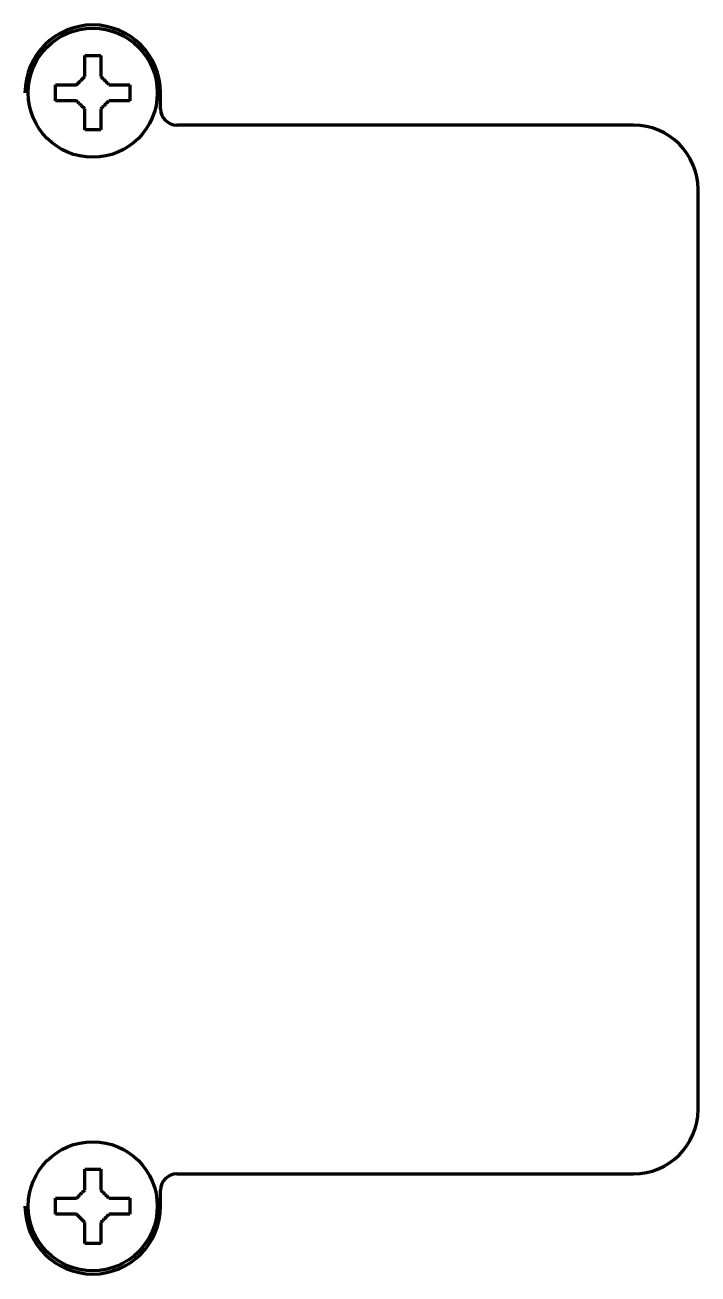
# Model space of a CAD drawing. Header units: inches. Extents: x -2405 to 7588, y 441 to 5654.
# Drawn here: x 2675.1 to 2716.8, y 5018.3 to 5095.7 of the extents above; entities that cross this region are included whole.
import ezdxf

# ---------------------------------------------------------------- set-up
doc = ezdxf.new("R2010")
doc.units = ezdxf.units.IN

msp = doc.modelspace()

# ---------------------------------------------------------------- linework, layer by layer
at = {"linetype": 'Continuous', "lineweight": 70}
for p, q in [((2676.975, 5091.533), (2676.975, 5092.033)), ((2676.975, 5091.033), (2676.975, 5091.533)), ((2681.575, 5092.033), (2681.575, 5091.533)), ((2681.575, 5091.533), (2681.575, 5091.033)), ((2683.475, 5090.533), (2683.475, 5091.533)), ((2712.775, 5089.533), (2684.475, 5089.533)), ((2716.775, 5028.533), (2716.775, 5085.533)), ((2684.475, 5024.533), (2712.775, 5024.533)), ((2683.475, 5022.533), (2683.475, 5023.533)), ((2676.975, 5022.533), (2676.975, 5023.033)), ((2676.975, 5022.033), (2676.975, 5022.533)), ((2681.575, 5023.033), (2681.575, 5022.533)), ((2681.575, 5022.533), (2681.575, 5022.033))]:
    msp.add_line(p, q, dxfattribs=at)
for centre in [(2679.275, 5091.533), (2679.275, 5022.533)]:
    msp.add_circle(centre, 4, dxfattribs=at)
for centre, radius, start, end in [((2679.275, 5091.533), 4.2, 0, 180), ((2684.475, 5090.533), 1, 180, 270), ((2712.775, 5085.533), 4, 0, 90), ((2712.775, 5028.533), 4, 270, 0), ((2684.475, 5023.533), 1, 90, 180), ((2679.275, 5022.533), 4.2, 180, 0)]:
    msp.add_arc(centre, radius, start, end, dxfattribs=at)
for points in [[(2678.775, 5092.533), (2678.775, 5092.587), (2678.775, 5092.695), (2678.775, 5092.857), (2678.775, 5093.016), (2678.775, 5093.171), (2678.775, 5093.323), (2678.775, 5093.479), (2678.775, 5093.646), (2678.775, 5093.769), (2678.775, 5093.833)], [(2678.775, 5093.833), (2678.942, 5093.833), (2679.275, 5093.833), (2679.608, 5093.833), (2679.775, 5093.833)], [(2678.275, 5092.033), (2678.299, 5092.057), (2678.346, 5092.104), (2678.418, 5092.175), (2678.489, 5092.247), (2678.561, 5092.318), (2678.632, 5092.39), (2678.703, 5092.461), (2678.751, 5092.509), (2678.775, 5092.533)], [(2679.775, 5092.533), (2679.801, 5092.507), (2679.852, 5092.456), (2679.926, 5092.382), (2679.998, 5092.31), (2680.068, 5092.24), (2680.137, 5092.171), (2680.206, 5092.102), (2680.252, 5092.056), (2680.275, 5092.033)], [(2680.275, 5092.033), (2680.329, 5092.033), (2680.437, 5092.033), (2680.599, 5092.033), (2680.758, 5092.033), (2680.913, 5092.033), (2681.065, 5092.033), (2681.222, 5092.033), (2681.388, 5092.033), (2681.511, 5092.033), (2681.575, 5092.033)], [(2678.275, 5091.033), (2678.221, 5091.033), (2678.113, 5091.033), (2677.951, 5091.033), (2677.792, 5091.033), (2677.637, 5091.033), (2677.485, 5091.033), (2677.329, 5091.033), (2677.162, 5091.033), (2677.039, 5091.033), (2676.975, 5091.033)], [(2678.775, 5090.533), (2678.749, 5090.559), (2678.698, 5090.61), (2678.624, 5090.684), (2678.552, 5090.756), (2678.482, 5090.826), (2678.413, 5090.895), (2678.344, 5090.964), (2678.298, 5091.01), (2678.275, 5091.033)], [(2680.275, 5091.033), (2680.251, 5091.009), (2680.204, 5090.962), (2680.132, 5090.89), (2680.061, 5090.819), (2679.99, 5090.747), (2679.918, 5090.676), (2679.847, 5090.604), (2679.799, 5090.557), (2679.775, 5090.533)], [(2679.775, 5090.533), (2679.775, 5090.479), (2679.775, 5090.37), (2679.775, 5090.209), (2679.775, 5090.05), (2679.775, 5089.895), (2679.775, 5089.743), (2679.775, 5089.586), (2679.775, 5089.42), (2679.775, 5089.297), (2679.775, 5089.233)], [(2679.775, 5089.233), (2679.608, 5089.233), (2679.275, 5089.233), (2678.942, 5089.233), (2678.775, 5089.233)], [(2678.775, 5023.533), (2678.775, 5023.587), (2678.775, 5023.695), (2678.775, 5023.857), (2678.775, 5024.016), (2678.775, 5024.171), (2678.775, 5024.323), (2678.775, 5024.479), (2678.775, 5024.646), (2678.775, 5024.769), (2678.775, 5024.833)], [(2678.775, 5024.833), (2678.942, 5024.833), (2679.275, 5024.833), (2679.608, 5024.833), (2679.775, 5024.833)], [(2678.275, 5023.033), (2678.299, 5023.057), (2678.346, 5023.104), (2678.418, 5023.175), (2678.489, 5023.247), (2678.561, 5023.318), (2678.632, 5023.39), (2678.703, 5023.461), (2678.751, 5023.509), (2678.775, 5023.533)], [(2679.775, 5023.533), (2679.801, 5023.507), (2679.852, 5023.456), (2679.926, 5023.382), (2679.998, 5023.31), (2680.068, 5023.24), (2680.137, 5023.171), (2680.206, 5023.102), (2680.252, 5023.056), (2680.275, 5023.033)], [(2680.275, 5023.033), (2680.329, 5023.033), (2680.437, 5023.033), (2680.599, 5023.033), (2680.758, 5023.033), (2680.913, 5023.033), (2681.065, 5023.033), (2681.222, 5023.033), (2681.388, 5023.033), (2681.511, 5023.033), (2681.575, 5023.033)], [(2678.275, 5022.033), (2678.221, 5022.033), (2678.113, 5022.033), (2677.951, 5022.033), (2677.792, 5022.033), (2677.637, 5022.033), (2677.485, 5022.033), (2677.329, 5022.033), (2677.162, 5022.033), (2677.039, 5022.033), (2676.975, 5022.033)], [(2678.775, 5021.533), (2678.749, 5021.559), (2678.698, 5021.61), (2678.624, 5021.684), (2678.552, 5021.756), (2678.482, 5021.826), (2678.413, 5021.895), (2678.344, 5021.964), (2678.298, 5022.01), (2678.275, 5022.033)], [(2680.275, 5022.033), (2680.251, 5022.009), (2680.204, 5021.962), (2680.132, 5021.89), (2680.061, 5021.819), (2679.99, 5021.747), (2679.918, 5021.676), (2679.847, 5021.604), (2679.799, 5021.557), (2679.775, 5021.533)], [(2679.775, 5021.533), (2679.775, 5021.479), (2679.775, 5021.37), (2679.775, 5021.209), (2679.775, 5021.05), (2679.775, 5020.895), (2679.775, 5020.743), (2679.775, 5020.586), (2679.775, 5020.42), (2679.775, 5020.297), (2679.775, 5020.233)], [(2679.775, 5020.233), (2679.608, 5020.233), (2679.275, 5020.233), (2678.942, 5020.233), (2678.775, 5020.233)]]:
    msp.add_open_spline(points, degree=3, dxfattribs=at)
for points in [[(2679.775, 5093.833), (2679.775, 5093.63), (2679.775, 5093.42), (2679.775, 5093.095), (2679.775, 5092.985), (2679.775, 5092.762), (2679.775, 5092.648), (2679.775, 5092.533)], [(2676.975, 5092.033), (2677.178, 5092.033), (2677.388, 5092.033), (2677.713, 5092.033), (2677.823, 5092.033), (2678.046, 5092.033), (2678.16, 5092.033), (2678.275, 5092.033)], [(2681.575, 5091.033), (2681.372, 5091.033), (2681.162, 5091.033), (2680.837, 5091.033), (2680.727, 5091.033), (2680.504, 5091.033), (2680.39, 5091.033), (2680.275, 5091.033)], [(2678.775, 5089.233), (2678.775, 5089.436), (2678.775, 5089.646), (2678.775, 5089.97), (2678.775, 5090.081), (2678.775, 5090.304), (2678.775, 5090.418), (2678.775, 5090.533)], [(2679.775, 5024.833), (2679.775, 5024.63), (2679.775, 5024.42), (2679.775, 5024.095), (2679.775, 5023.985), (2679.775, 5023.762), (2679.775, 5023.648), (2679.775, 5023.533)], [(2676.975, 5023.033), (2677.178, 5023.033), (2677.388, 5023.033), (2677.713, 5023.033), (2677.823, 5023.033), (2678.046, 5023.033), (2678.16, 5023.033), (2678.275, 5023.033)], [(2681.575, 5022.033), (2681.372, 5022.033), (2681.162, 5022.033), (2680.837, 5022.033), (2680.727, 5022.033), (2680.504, 5022.033), (2680.39, 5022.033), (2680.275, 5022.033)], [(2678.775, 5020.233), (2678.775, 5020.436), (2678.775, 5020.646), (2678.775, 5020.97), (2678.775, 5021.081), (2678.775, 5021.304), (2678.775, 5021.418), (2678.775, 5021.533)]]:
    msp.add_open_spline(points, degree=3, knots=[0, 0, 0, 0, 0.5, 0.5, 0.75, 0.75, 1, 1, 1, 1], dxfattribs=at)

doc.saveas('drawing.dxf')
